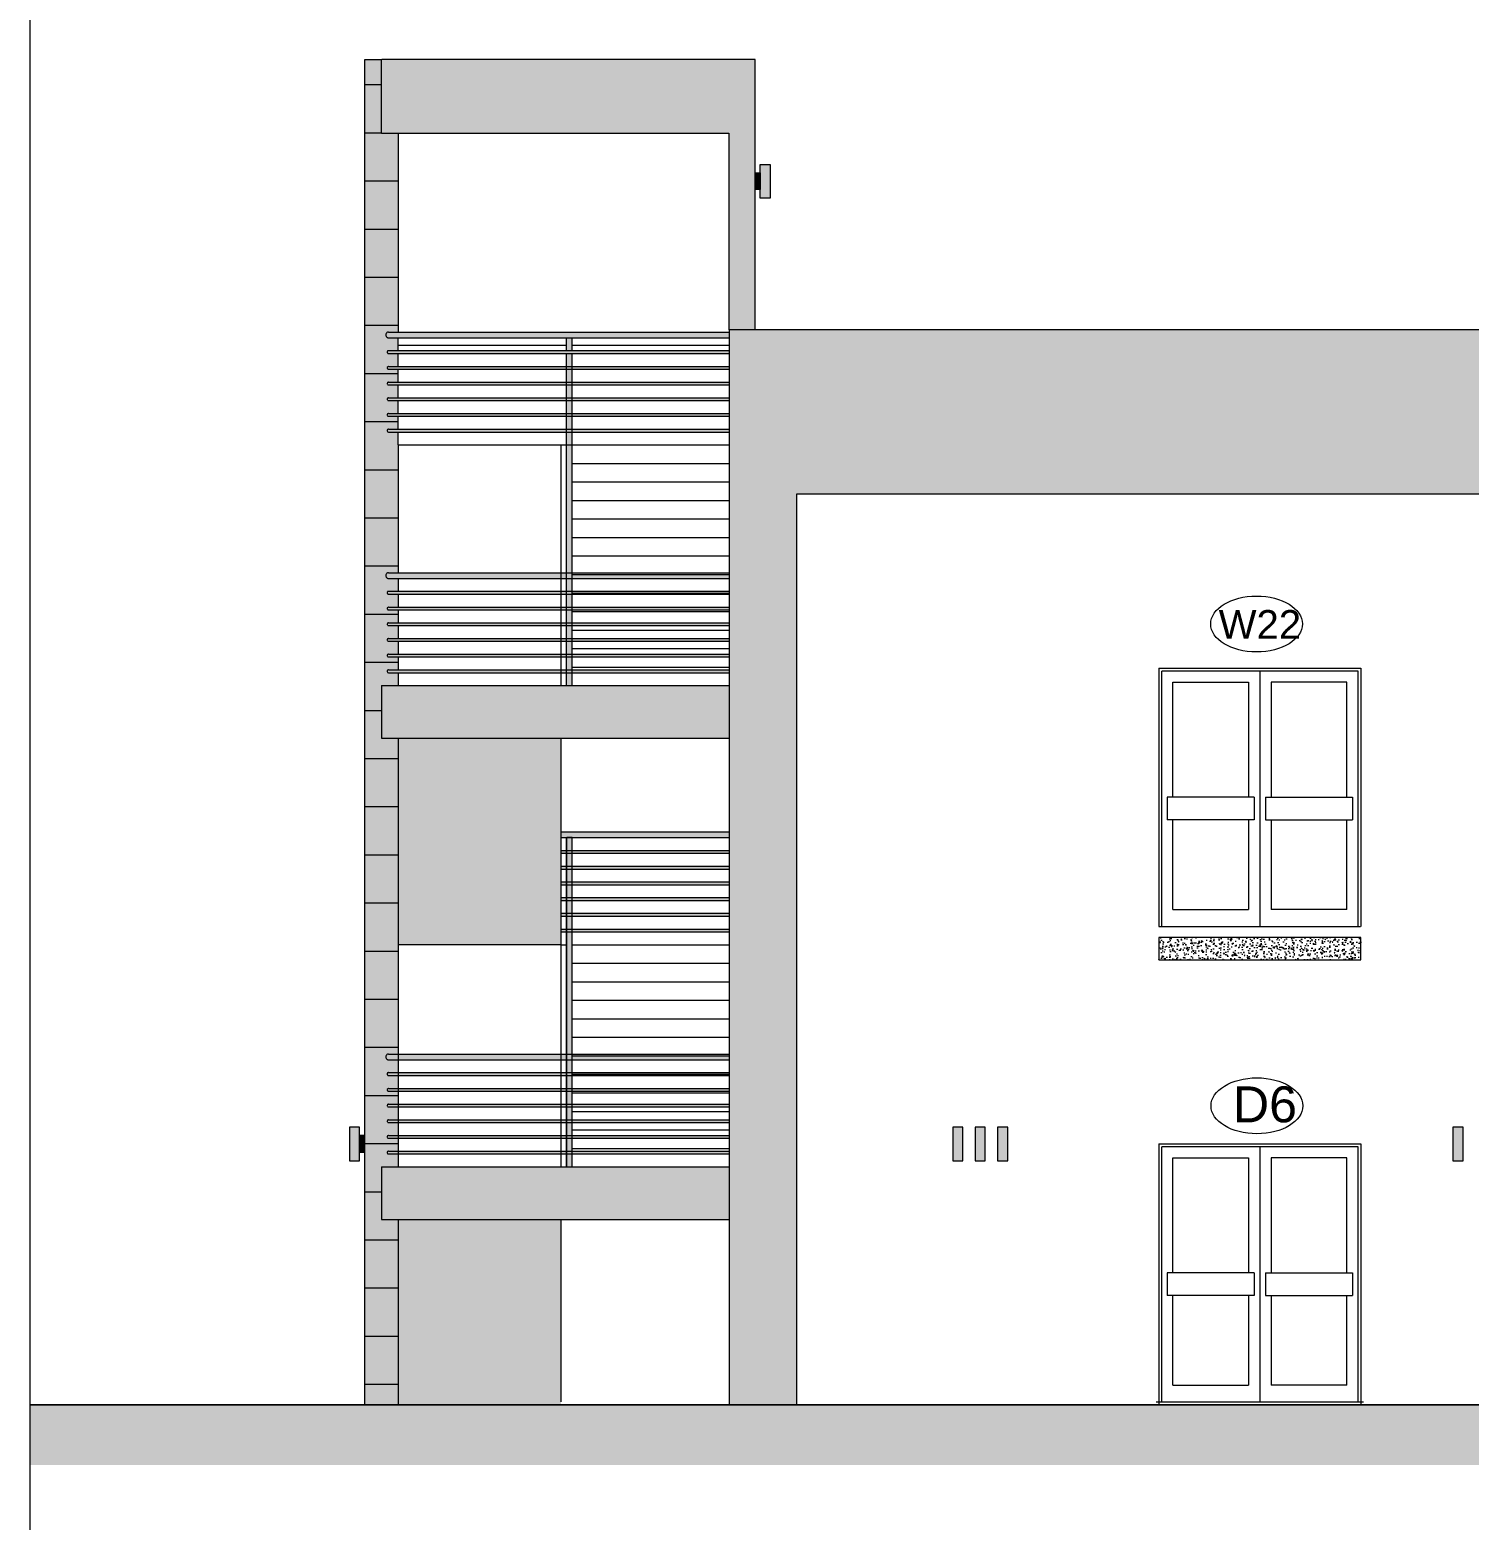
# Model space of a CAD drawing. Header units: millimetres. Extents: x -2143172 to 5255, y -610845 to 279739.
# Drawn here: x -1045006 to -1032174, y -588120 to -574837 of the extents above; entities that cross this region are included whole.
import ezdxf

# ---------------------------------------------------------------- set-up
doc = ezdxf.new("R2010")
doc.units = ezdxf.units.MM
doc.header["$LTSCALE"] = 30
doc.linetypes.add('HIDDEN2', pattern=[0.1875, 0.125, -0.0625])
for name, color, linetype, lineweight in [('Al door tag', 4, 'Continuous', 5), ('Al Window tag', 5, 'Continuous', 5), ('Aluminum', 7, 'Continuous', 5), ('Applique', 250, 'Continuous', 5), ('Elev 2', 251, 'Continuous', 5), ('Fill Aluminum Cladding', 254, 'Continuous', 5), ('Frame', 7, 'Continuous', 5), ('Glass Hatch', 165, 'Continuous', 5), ('Hatch', 252, 'Continuous', 5), ('Joints', 250, 'Continuous', 5), ('Proj', 7, 'HIDDEN2', 5)]:
    doc.layers.add(name, color=color, linetype=linetype, lineweight=lineweight)
doc.styles.add('TTLB-A0-JeddahDP$0$swis721', font='swiss.ttf')

# ---------------------------------------------------------------- blocks, each defined once
blk = doc.blocks.new('A$C2B407DD0')
at = {"layer": 'Fill Aluminum Cladding'}
h = blk.add_hatch(color=256, dxfattribs=at)
h.set_gradient(color1=(164, 161, 157), color2=(5, 5, 6), tint=1, name='INVCYLINDER')
h.paths.add_polyline_path([(90, 300), (0, 300), (0, 0), (90, 0)])
at = {"layer": 'Applique', "elevation": 0}
blk.add_lwpolyline([(90, 0), (0, 0), (0, 300), (90, 300)], close=True, dxfattribs=at)
blk = doc.blocks.new('A$C261E1C4D')
at = {"layer": 'Fill Aluminum Cladding'}
h = blk.add_hatch(color=256, dxfattribs=at)
h.set_gradient(color1=(164, 161, 157), color2=(5, 5, 6), tint=1, name='INVCYLINDER')
h.paths.add_polyline_path([(90, 300), (0, 300), (0, 0), (90, 0)])
h = blk.add_hatch(color=256, dxfattribs=at)
h.set_gradient(color1=(72, 69, 66), color2=(63, 63, 75), tint=1, name='CURVED')
h.paths.add_polyline_path([(135, 225), (90, 225), (90, 75), (135, 75)])
at = {"layer": 'Applique', "elevation": 0}
for points in [[(0, 0), (90, 0), (90, 300), (0, 300)], [(90, 75), (135, 75), (135, 225), (90, 225)]]:
    blk.add_lwpolyline(points, close=True, dxfattribs=at)
blk = doc.blocks.new('A$C38AB4B9F')
at = {"layer": 'Al Window tag'}
blk.add_ellipse((0, 0), major_axis=(409, 0), ratio=0.610025, dxfattribs=at)
at = {"layer": 'Al Window tag', "insert": (-338, 124, 0), "char_height": 256, "attachment_point": 1, "style": 'TTLB-A0-JeddahDP$0$swis721'}
blk.add_mtext_dynamic_manual_height_columns('W22', width=1569.46, gutter_width=9406, heights=[480], dxfattribs=at)
blk = doc.blocks.new('A$C2F7E7D94')
at = {"layer": 'Al Window tag'}
blk.add_ellipse((0, 0), major_axis=(409, 0), ratio=0.610025, dxfattribs=at)
at = {"layer": 'Al Window tag', "insert": (-214, 173), "char_height": 320, "attachment_point": 1, "style": 'TTLB-A0-JeddahDP$0$swis721'}
blk.add_mtext_dynamic_manual_height_columns('D6', width=1569.46, gutter_width=9406, heights=[480], dxfattribs=at)

msp = doc.modelspace()

# ---------------------------------------------------------------- hatches: boundary and pattern name
at = {"layer": 'Fill Aluminum Cladding'}
h = msp.add_hatch(color=256, dxfattribs=at)
h.dxf.hatch_style = 1
h.set_gradient(color1=(235, 117, 0), color2=(255, 168, 82), rotation=180, tint=1, name='CURVED')
h.paths.add_polyline_path([(-1041720.4, -587091.4), (-1042020.4, -587091.4), (-1042020.4, -575101.4), (-1041720.4, -575101.4)])
h = msp.add_hatch(color=256, dxfattribs=at)
h.dxf.hatch_style = 1
h.set_gradient(color1=(196, 195, 192), color2=(137, 139, 139), tint=1, name='CURVED')
h.paths.add_polyline_path([(-1041870.4, -575101.4), (-1038540.4, -575101.4), (-1038540.4, -577511.4), (-1038770.4, -577511.4), (-1038770.4, -575757.4), (-1041870.4, -575757.4)])
h = msp.add_hatch(color=256, dxfattribs=at)
h.dxf.hatch_style = 1
h.set_gradient(color1=(108, 106, 101), color2=(240, 240, 240), rotation=90, tint=1, name='CYLINDER')
h.paths.add_polyline_path([(-1041807.9, -577531.4), (-1038770.4, -577531.4), (-1038770.4, -577581.4), (-1041807.9, -577581.4, -1)])
h = msp.add_hatch(color=256, dxfattribs=at)
h.dxf.hatch_style = 1
h.set_gradient(color1=(105, 104, 99), color2=(38, 39, 39), tint=1, name='CURVED')
h.paths.add_polyline_path([(-1038770.4, -577511.4), (-986750.4, -577511.4), (-986750.4, -578976.4), (-1038170.4, -578976.4), (-1038170.4, -587091.4), (-1038770.4, -587091.4)])
h = msp.add_hatch(color=256, dxfattribs=at)
h.dxf.hatch_style = 1
h.set_gradient(color1=(108, 106, 101), color2=(240, 240, 240), rotation=90, tint=1, name='CYLINDER')
h.paths.add_polyline_path([(-1041807.9, -577696.4), (-1038770.4, -577696.4), (-1038770.4, -577721.4), (-1041807.9, -577721.4, -1)])
h = msp.add_hatch(color=256, dxfattribs=at)
h.dxf.hatch_style = 1
h.set_gradient(color1=(108, 106, 101), color2=(240, 240, 240), tint=1, name='CYLINDER')
h.paths.add_polyline_path([(-1040220.4, -577581.4), (-1040170.4, -577581.4), (-1040170.4, -577696.4), (-1040220.4, -577696.4)])
h.paths.add_polyline_path([(-1040220.4, -577721.4), (-1040170.4, -577721.4), (-1040170.4, -577836.4), (-1040220.4, -577836.4)])
h.paths.add_polyline_path([(-1040220.4, -577861.4), (-1040170.4, -577861.4), (-1040170.4, -577976.4), (-1040220.4, -577976.4)])
h.paths.add_polyline_path([(-1040220.4, -578001.4), (-1040170.4, -578001.4), (-1040170.4, -578116.4), (-1040220.4, -578116.4)])
h.paths.add_polyline_path([(-1040220.4, -578141.4), (-1040170.4, -578141.4), (-1040170.4, -578256.4), (-1040220.4, -578256.4)])
h.paths.add_polyline_path([(-1040220.4, -578281.4), (-1040170.4, -578281.4), (-1040170.4, -578396.4), (-1040220.4, -578396.4)])
h.paths.add_polyline_path([(-1040220.4, -578421.4), (-1040170.4, -578421.4), (-1040170.4, -578536.4), (-1040220.4, -578536.4)])
h = msp.add_hatch(color=256, dxfattribs=at)
h.dxf.hatch_style = 1
h.set_gradient(color1=(108, 106, 101), color2=(240, 240, 240), rotation=90, tint=1, name='CYLINDER')
h.paths.add_polyline_path([(-1041807.9, -577836.4), (-1038770.4, -577836.4), (-1038770.4, -577861.4), (-1041807.9, -577861.4, -1)])
h = msp.add_hatch(color=256, dxfattribs=at)
h.dxf.hatch_style = 1
h.set_gradient(color1=(108, 106, 101), color2=(240, 240, 240), tint=1, name='CYLINDER')
h.paths.add_polyline_path([(-1040220.4, -580681.4), (-1040170.4, -580681.4), (-1040170.4, -577746.4), (-1040220.4, -577746.4)])
h = msp.add_hatch(color=256, dxfattribs=at)
h.dxf.hatch_style = 1
h.set_gradient(color1=(108, 106, 101), color2=(240, 240, 240), rotation=90, tint=1, name='CYLINDER')
h.paths.add_polyline_path([(-1041807.9, -577976.4), (-1038770.4, -577976.4), (-1038770.4, -578001.4), (-1041807.9, -578001.4, -1)])
h = msp.add_hatch(color=256, dxfattribs=at)
h.dxf.hatch_style = 1
h.set_gradient(color1=(108, 106, 101), color2=(240, 240, 240), rotation=90, tint=1, name='CYLINDER')
h.paths.add_polyline_path([(-1041807.9, -578116.4), (-1038770.4, -578116.4), (-1038770.4, -578141.4), (-1041807.9, -578141.4, -1)])
h = msp.add_hatch(color=256, dxfattribs=at)
h.dxf.hatch_style = 1
h.set_gradient(color1=(108, 106, 101), color2=(240, 240, 240), rotation=90, tint=1, name='CYLINDER')
h.paths.add_polyline_path([(-1041807.9, -578256.4), (-1038770.4, -578256.4), (-1038770.4, -578281.4), (-1041807.9, -578281.4, -1)])
h = msp.add_hatch(color=256, dxfattribs=at)
h.dxf.hatch_style = 1
h.set_gradient(color1=(108, 106, 101), color2=(240, 240, 240), rotation=90, tint=1, name='CYLINDER')
h.paths.add_polyline_path([(-1041807.9, -578396.4), (-1038770.4, -578396.4), (-1038770.4, -578421.4), (-1041807.9, -578421.4, -1)])
h = msp.add_hatch(color=256, dxfattribs=at)
h.dxf.hatch_style = 1
h.set_gradient(color1=(108, 106, 101), color2=(240, 240, 240), rotation=90, tint=1, name='CYLINDER')
h.paths.add_polyline_path([(-1041807.9, -579675.2), (-1038770.4, -579675.2), (-1038770.4, -579725.2), (-1041807.9, -579725.2, -1)])
h = msp.add_hatch(color=256, dxfattribs=at)
h.dxf.hatch_style = 1
h.set_gradient(color1=(108, 106, 101), color2=(240, 240, 240), rotation=90, tint=1, name='CYLINDER')
h.paths.add_polyline_path([(-1041807.9, -579840.2), (-1038770.4, -579840.2), (-1038770.4, -579865.2), (-1041807.9, -579865.2, -1)])
h = msp.add_hatch(color=256, dxfattribs=at)
h.dxf.hatch_style = 1
h.set_gradient(color1=(108, 106, 101), color2=(240, 240, 240), rotation=90, tint=1, name='CYLINDER')
h.paths.add_polyline_path([(-1041807.9, -579980.2), (-1038770.4, -579980.2), (-1038770.4, -580005.2), (-1041807.9, -580005.2, -1)])
h = msp.add_hatch(color=256, dxfattribs=at)
h.dxf.hatch_style = 1
h.set_gradient(color1=(108, 106, 101), color2=(240, 240, 240), rotation=90, tint=1, name='CYLINDER')
h.paths.add_polyline_path([(-1041807.9, -580120.2), (-1038770.4, -580120.2), (-1038770.4, -580145.2), (-1041807.9, -580145.2, -1)])
h = msp.add_hatch(color=256, dxfattribs=at)
h.dxf.hatch_style = 1
h.set_gradient(color1=(108, 106, 101), color2=(240, 240, 240), rotation=90, tint=1, name='CYLINDER')
h.paths.add_polyline_path([(-1041807.9, -580260.2), (-1038770.4, -580260.2), (-1038770.4, -580285.2), (-1041807.9, -580285.2, -1)])
h = msp.add_hatch(color=256, dxfattribs=at)
h.dxf.hatch_style = 1
h.set_gradient(color1=(108, 106, 101), color2=(240, 240, 240), rotation=90, tint=1, name='CYLINDER')
h.paths.add_polyline_path([(-1041807.9, -580400.2), (-1038770.4, -580400.2), (-1038770.4, -580425.2), (-1041807.9, -580425.2, -1)])
h = msp.add_hatch(color=256, dxfattribs=at)
h.dxf.hatch_style = 1
h.set_gradient(color1=(108, 106, 101), color2=(240, 240, 240), rotation=90, tint=1, name='CYLINDER')
h.paths.add_polyline_path([(-1041807.9, -580540.2), (-1038770.4, -580540.2), (-1038770.4, -580565.2), (-1041807.9, -580565.2, -1)])
h = msp.add_hatch(color=256, dxfattribs=at)
h.dxf.hatch_style = 1
h.set_gradient(color1=(196, 195, 192), color2=(137, 139, 139), tint=1, name='CURVED')
h.paths.add_polyline_path([(-1041870.4, -580681.4), (-1038770.4, -580681.4), (-1038770.4, -581151.4), (-1041870.4, -581151.4)])
h.paths.add_polyline_path([(-1041870.4, -584971.4), (-1038770.4, -584971.4), (-1038770.4, -585441.4), (-1041870.4, -585441.4)])
h = msp.add_hatch(color=256, dxfattribs=at)
h.dxf.hatch_style = 1
h.set_gradient(color1=(196, 195, 192), color2=(43, 44, 44), rotation=270, tint=1)
h.paths.add_polyline_path([(-1040270.4, -581151.4), (-1041720.4, -581151.4), (-1041720.4, -582991.4), (-1040270.4, -582991.4)])
h = msp.add_hatch(color=256, dxfattribs=at)
h.dxf.hatch_style = 1
h.set_gradient(color1=(108, 106, 101), color2=(240, 240, 240), rotation=90, tint=1, name='CYLINDER')
h.paths.add_polyline_path([(-1038770.4, -582035.2), (-1038770.4, -581985.2), (-1040270.4, -581985.2), (-1040270.4, -582035.2)])
h = msp.add_hatch(color=256, dxfattribs=at)
h.dxf.hatch_style = 1
h.set_gradient(color1=(108, 106, 101), color2=(240, 240, 240), tint=1, name='CYLINDER')
h.paths.add_polyline_path([(-1040220.4, -584971.4), (-1040170.4, -584971.4), (-1040170.4, -582036.4), (-1040220.4, -582036.4)])
h = msp.add_hatch(color=256, dxfattribs=at)
h.dxf.hatch_style = 1
h.set_gradient(color1=(108, 106, 101), color2=(240, 240, 240), tint=1, name='CYLINDER')
h.paths.add_polyline_path([(-1038770.4, -582175.2), (-1038770.4, -582150.2), (-1040270.4, -582150.2), (-1040270.4, -582175.2)])
h = msp.add_hatch(color=256, dxfattribs=at)
h.dxf.hatch_style = 1
h.set_gradient(color1=(108, 106, 101), color2=(240, 240, 240), rotation=90, tint=1, name='CYLINDER')
h.paths.add_polyline_path([(-1038770.4, -582315.2), (-1038770.4, -582290.2), (-1040270.4, -582290.2), (-1040270.4, -582315.2)])
h = msp.add_hatch(color=256, dxfattribs=at)
h.dxf.hatch_style = 1
h.set_gradient(color1=(108, 106, 101), color2=(240, 240, 240), rotation=90, tint=1, name='CYLINDER')
h.paths.add_polyline_path([(-1038770.4, -582455.2), (-1038770.4, -582430.2), (-1040270.4, -582430.2), (-1040270.4, -582455.2)])
h = msp.add_hatch(color=256, dxfattribs=at)
h.dxf.hatch_style = 1
h.set_gradient(color1=(108, 106, 101), color2=(240, 240, 240), rotation=90, tint=1, name='CYLINDER')
h.paths.add_polyline_path([(-1038770.4, -582595.2), (-1038770.4, -582570.2), (-1040270.4, -582570.2), (-1040270.4, -582595.2)])
h = msp.add_hatch(color=256, dxfattribs=at)
h.dxf.hatch_style = 1
h.set_gradient(color1=(108, 106, 101), color2=(240, 240, 240), rotation=90, tint=1, name='CYLINDER')
h.paths.add_polyline_path([(-1038770.4, -582735.2), (-1038770.4, -582710.2), (-1040270.4, -582710.2), (-1040270.4, -582735.2)])
h = msp.add_hatch(color=256, dxfattribs=at)
h.dxf.hatch_style = 1
h.set_gradient(color1=(108, 106, 101), color2=(240, 240, 240), rotation=90, tint=1, name='CYLINDER')
h.paths.add_polyline_path([(-1038770.4, -582875.2), (-1038770.4, -582850.2), (-1040270.4, -582850.2), (-1040270.4, -582875.2)])
h = msp.add_hatch(color=256, dxfattribs=at)
h.dxf.hatch_style = 1
h.set_gradient(color1=(108, 106, 101), color2=(240, 240, 240), rotation=90, tint=1, name='CYLINDER')
h.paths.add_polyline_path([(-1041807.9, -583965.8), (-1038770.4, -583965.8), (-1038770.4, -584015.8), (-1041807.9, -584015.8, -1)])
h = msp.add_hatch(color=256, dxfattribs=at)
h.dxf.hatch_style = 1
h.set_gradient(color1=(108, 106, 101), color2=(240, 240, 240), rotation=90, tint=1, name='CYLINDER')
h.paths.add_polyline_path([(-1041807.9, -584130.8), (-1038770.4, -584130.8), (-1038770.4, -584155.8), (-1041807.9, -584155.8, -1)])
h = msp.add_hatch(color=256, dxfattribs=at)
h.dxf.hatch_style = 1
h.set_gradient(color1=(108, 106, 101), color2=(240, 240, 240), rotation=90, tint=1, name='CYLINDER')
h.paths.add_polyline_path([(-1041807.9, -584270.8), (-1038770.4, -584270.8), (-1038770.4, -584295.8), (-1041807.9, -584295.8, -1)])
h = msp.add_hatch(color=256, dxfattribs=at)
h.dxf.hatch_style = 1
h.set_gradient(color1=(108, 106, 101), color2=(240, 240, 240), rotation=90, tint=1, name='CYLINDER')
h.paths.add_polyline_path([(-1041807.9, -584410.8), (-1038770.4, -584410.8), (-1038770.4, -584435.8), (-1041807.9, -584435.8, -1)])
h = msp.add_hatch(color=256, dxfattribs=at)
h.dxf.hatch_style = 1
h.set_gradient(color1=(108, 106, 101), color2=(240, 240, 240), rotation=90, tint=1, name='CYLINDER')
h.paths.add_polyline_path([(-1041807.9, -584550.8), (-1038770.4, -584550.8), (-1038770.4, -584575.8), (-1041807.9, -584575.8, -1)])
h = msp.add_hatch(color=256, dxfattribs=at)
h.dxf.hatch_style = 1
h.set_gradient(color1=(108, 106, 101), color2=(240, 240, 240), rotation=90, tint=1, name='CYLINDER')
h.paths.add_polyline_path([(-1041807.9, -584690.8), (-1038770.4, -584690.8), (-1038770.4, -584715.8), (-1041807.9, -584715.8, -1)])
h = msp.add_hatch(color=256, dxfattribs=at)
h.dxf.hatch_style = 1
h.set_gradient(color1=(108, 106, 101), color2=(240, 240, 240), rotation=90, tint=1, name='CYLINDER')
h.paths.add_polyline_path([(-1041807.9, -584830.8), (-1038770.4, -584830.8), (-1038770.4, -584855.8), (-1041807.9, -584855.8, -1)])
h = msp.add_hatch(color=256, dxfattribs=at)
h.dxf.hatch_style = 1
h.set_gradient(color1=(196, 195, 192), color2=(43, 44, 44), rotation=270, tint=1)
h.paths.add_polyline_path([(-1040270.4, -585441.4), (-1041720.4, -585441.4), (-1041720.4, -587091.4), (-1040270.4, -587091.4)])
at = {"layer": 'Glass Hatch', "transparency": 33554597}
h = msp.add_hatch(dxfattribs=at)
h.set_pattern_fill('AR-CONC', color=256, scale=0.5)
h.set_pattern_definition([(50, (-937449.335, -486567.95), (91.092334, -7.969543), [9.525, -104.775]), (355, (-937449.33, -486567.95), (-17.62171, 95.52842), [7.62, -83.82029]), (100.451445, (-937441.74, -486568.61), (73.470624, 87.558876), [8.095004, -89.04512]), (46.1842, (-937449.33, -486542.55), (135.53952, -21.02116), [14.2875, -157.1625]), (96.63556, (-937438.04, -486544.3), (118.70207, 123.71306), [12.14251, -133.5678]), (351.18415, (-937449.33, -486542.55), (118.70207, 123.71306), [11.42998, -125.72987]), (21, (-937436.635, -486548.9), (75.807196, -51.1326), [9.525, -104.775]), (326, (-937436.63, -486548.9), (30.901014, 92.09398), [7.62, -83.82]), (71.451445, (-937430.32, -486553.16), (106.70821, 40.961384), [8.095004, -89.04497]), (37.5, (-937449.335, -486567.95), (1.544302, 42.2775194), [0, -82.804, 0, -85.09, 0, -84.1375]), (7.5, (-937449.335, -486567.95), (33.409831, 50.090287), [0, -48.514, 0, -80.899, 0, -32.0675]), (327.5, (-937477.656, -486567.95), (67.795298, -2.864372), [0, -31.75, 0, -99.06, 0, -131.445]), (317.5, (-937490.356, -486567.95), (74.06459, 12.713246), [0, -41.275, 0, -65.786, 0, -93.345])])
h.paths.add_polyline_path([(-1033140.4, -582926.4), (-1034940.4, -582926.4), (-1034940.4, -583126.4), (-1033140.4, -583126.4)])
at = {"layer": 'Hatch', "transparency": 33554636}
h = msp.add_hatch(color=256, dxfattribs=at)
h.dxf.hatch_style = 1
h.paths.add_polyline_path([(-1045005.6, -587091.4), (-1045005.6, -587628.3), (-975418.5, -587628.3), (-975418.5, -587091.4)])

# ---------------------------------------------------------------- linework, layer by layer
at = {"layer": 'Aluminum'}
for p, q in [((-1034940.4, -580527.5, 1.6), (-1033140.4, -580527.5, 1.6)), ((-1034940.4, -580527.5, 1.6), (-1034940.4, -582827.5, 1.6)), ((-1033165.4, -580552.5, 1.6), (-1034915.4, -580552.5, 1.6)), ((-1034915.4, -582827.5, 1.6), (-1034915.4, -580552.5, 1.6)), ((-1034040.4, -580552.5, 1.6), (-1034040.4, -582827.5, 1.6)), ((-1033165.4, -582827.5, 1.6), (-1033165.4, -580552.5, 1.6)), ((-1033140.4, -580527.5, 1.6), (-1033140.4, -582827.5, 1.6)), ((-1034815.4, -581677.5, 1.6), (-1034815.4, -580652.5, 1.6)), ((-1034815.4, -580652.5, 1.6), (-1034140.4, -580652.5, 1.6)), ((-1034140.4, -580652.5, 1.6), (-1034140.4, -581677.5, 1.6)), ((-1033265.4, -580652.5, 1.6), (-1033940.4, -580652.5, 1.6)), ((-1033940.4, -580652.5, 1.6), (-1033940.4, -581677.5, 1.6)), ((-1033265.4, -581677.5, 1.6), (-1033265.4, -580652.5, 1.6)), ((-1034865.4, -581677.5, 1.6), (-1034865.4, -581877.5, 1.6)), ((-1034090.4, -581677.5, 1.6), (-1034865.4, -581677.5, 1.6)), ((-1034090.4, -581677.5, 1.6), (-1034090.4, -581877.5, 1.6)), ((-1033990.4, -581677.5, 1.6), (-1033215.4, -581677.5, 1.6)), ((-1033990.4, -581677.5, 1.6), (-1033990.4, -581877.5, 1.6)), ((-1033215.4, -581677.5, 1.6), (-1033215.4, -581877.5, 1.6)), ((-1034090.4, -581877.5, 1.6), (-1034865.4, -581877.5, 1.6)), ((-1034815.4, -582677.5, 1.6), (-1034815.4, -581877.5, 1.6)), ((-1034140.4, -581877.5, 1.6), (-1034140.4, -582677.5, 1.6)), ((-1033990.4, -581877.5, 1.6), (-1033215.4, -581877.5, 1.6)), ((-1033940.4, -581877.5, 1.6), (-1033940.4, -582677.5, 1.6)), ((-1033265.4, -582677.5, 1.6), (-1033265.4, -581877.5, 1.6)), ((-1034815.4, -582677.5, 1.6), (-1034140.4, -582677.5, 1.6)), ((-1033265.4, -582677.5, 1.6), (-1033940.4, -582677.5, 1.6)), ((-1034940.4, -584766.4, 0.2), (-1034940.4, -587091.4, 0.2)), ((-1034940.4, -584766.4, 0.2), (-1033140.4, -584766.4, 0.2)), ((-1034940.4, -584766.4, 0.2), (-1034940.4, -587066.4, 0.2)), ((-1033165.4, -584791.4, 0.2), (-1034915.4, -584791.4, 0.2)), ((-1034915.4, -587066.4, 0.2), (-1034915.4, -584791.4, 0.2)), ((-1034040.4, -584791.4, 0.2), (-1034040.4, -587066.4, 0.2)), ((-1033165.4, -587066.4, 0.2), (-1033165.4, -584791.4, 0.2)), ((-1033140.4, -584766.4, 0.2), (-1033140.4, -587091.4, 0.2)), ((-1033140.4, -584766.4, 0.2), (-1033140.4, -587066.4, 0.2)), ((-1034815.4, -585916.4, 0.2), (-1034815.4, -584891.4, 0.2)), ((-1034815.4, -584891.4, 0.2), (-1034140.4, -584891.4, 0.2)), ((-1034140.4, -584891.4, 0.2), (-1034140.4, -585916.4, 0.2)), ((-1033265.4, -584891.4, 0.2), (-1033940.4, -584891.4, 0.2)), ((-1033940.4, -584891.4, 0.2), (-1033940.4, -585916.4, 0.2)), ((-1033265.4, -585916.4, 0.2), (-1033265.4, -584891.4, 0.2)), ((-1034865.4, -585916.4, 0.2), (-1034865.4, -586116.4, 0.2)), ((-1034090.4, -585916.4, 0.2), (-1034865.4, -585916.4, 0.2)), ((-1034090.4, -585916.4, 0.2), (-1034090.4, -586116.4, 0.2)), ((-1033990.4, -585916.4, 0.2), (-1033215.4, -585916.4, 0.2)), ((-1033990.4, -585916.4, 0.2), (-1033990.4, -586116.4, 0.2)), ((-1033215.4, -585916.4, 0.2), (-1033215.4, -586116.4, 0.2)), ((-1034090.4, -586116.4, 0.2), (-1034865.4, -586116.4, 0.2)), ((-1034815.4, -586916.4, 0.2), (-1034815.4, -586116.4, 0.2)), ((-1034140.4, -586116.4, 0.2), (-1034140.4, -586916.4, 0.2)), ((-1033990.4, -586116.4, 0.2), (-1033215.4, -586116.4, 0.2)), ((-1033940.4, -586116.4, 0.2), (-1033940.4, -586916.4, 0.2)), ((-1033265.4, -586916.4, 0.2), (-1033265.4, -586116.4, 0.2)), ((-1034815.4, -586916.4, 0.2), (-1034140.4, -586916.4, 0.2)), ((-1033265.4, -586916.4, 0.2), (-1033940.4, -586916.4, 0.2))]:
    msp.add_line(p, q, dxfattribs=at)
at = {"layer": 'Aluminum', "elevation": 0.2}
msp.add_lwpolyline([(-1038770.4, -582012.1), (-1038770.8, -582011.4)], dxfattribs=at)
msp.add_lwpolyline([(-1033140.4, -582926.4), (-1034940.4, -582926.4), (-1034940.4, -583126.4), (-1033140.4, -583126.4)], close=True, dxfattribs=at)
at = {"layer": 'Elev 2'}
for p, q in [((-1041720.4, -577646.4, 0.2), (-1040220.4, -577646.4, 0.2)), ((-1040170.4, -577646.4, 0.2), (-1038770.4, -577646.4, 0.2)), ((-1041807.9, -579676.4, 0.2), (-1038770.4, -579676.4, 0.2)), ((-1041807.9, -579726.4, 0.2), (-1038770.4, -579726.4, 0.2)), ((-1041807.9, -579841.4, 0.2), (-1038770.4, -579841.4, 0.2)), ((-1041807.9, -579866.4, 0.2), (-1038770.4, -579866.4, 0.2)), ((-1041807.9, -579981.4, 0.2), (-1038770.4, -579981.4, 0.2)), ((-1041807.9, -580006.4, 0.2), (-1038770.4, -580006.4, 0.2)), ((-1041807.9, -580121.4, 0.2), (-1038770.4, -580121.4, 0.2)), ((-1041807.9, -580146.4, 0.2), (-1038770.4, -580146.4, 0.2)), ((-1041807.9, -580261.4, 0.2), (-1038770.4, -580261.4, 0.2)), ((-1041807.9, -580286.4, 0.2), (-1038770.4, -580286.4, 0.2)), ((-1041807.9, -580401.4, 0.2), (-1038770.4, -580401.4, 0.2)), ((-1041807.9, -580426.4, 0.2), (-1038770.4, -580426.4, 0.2)), ((-1041807.9, -580541.4, 0.2), (-1038770.4, -580541.4, 0.2)), ((-1041807.9, -580566.4, 0.2), (-1038770.4, -580566.4, 0.2)), ((-1041720.4, -580681.4, 0.2), (-1038770.4, -580681.4, 0.2)), ((-1040270.4, -581986.4, 0.2), (-1038770.4, -581986.4, 0.2)), ((-1040270.4, -582036.4, 0.2), (-1038770.4, -582036.4, 0.2)), ((-1040270.4, -582151.4, 0.2), (-1038770.4, -582151.4, 0.2)), ((-1040270.4, -582176.4, 0.2), (-1038770.4, -582176.4, 0.2)), ((-1040270.4, -582291.4, 0.2), (-1038770.4, -582291.4, 0.2)), ((-1040270.4, -582316.4, 0.2), (-1038770.4, -582316.4, 0.2)), ((-1040270.4, -582431.4, 0.2), (-1038770.4, -582431.4, 0.2)), ((-1040270.4, -582456.4, 0.2), (-1038770.4, -582456.4, 0.2)), ((-1040270.4, -582571.4, 0.2), (-1038770.4, -582571.4, 0.2)), ((-1040270.4, -582596.4, 0.2), (-1038770.4, -582596.4, 0.2)), ((-1040270.4, -582711.4, 0.2), (-1038770.4, -582711.4, 0.2)), ((-1040270.4, -582736.4, 0.2), (-1038770.4, -582736.4, 0.2)), ((-1040270.4, -582851.4, 0.2), (-1038770.4, -582851.4, 0.2)), ((-1040270.4, -582876.4, 0.2), (-1038770.4, -582876.4, 0.2)), ((-1041807.9, -583966.4, 0.2), (-1038770.4, -583966.4, 0.2)), ((-1041807.9, -584016.4, 0.2), (-1038770.4, -584016.4, 0.2)), ((-1041807.9, -584131.4, 0.2), (-1038770.4, -584131.4, 0.2)), ((-1041807.9, -584156.4, 0.2), (-1038770.4, -584156.4, 0.2)), ((-1041807.9, -584271.4, 0.2), (-1038770.4, -584271.4, 0.2)), ((-1041807.9, -584296.4, 0.2), (-1038770.4, -584296.4, 0.2)), ((-1041807.9, -584411.4, 0.2), (-1038770.4, -584411.4, 0.2)), ((-1041807.9, -584436.4, 0.2), (-1038770.4, -584436.4, 0.2)), ((-1041807.9, -584551.4, 0.2), (-1038770.4, -584551.4, 0.2)), ((-1041807.9, -584576.4, 0.2), (-1038770.4, -584576.4, 0.2)), ((-1041807.9, -584691.4, 0.2), (-1038770.4, -584691.4, 0.2)), ((-1041807.9, -584716.4, 0.2), (-1038770.4, -584716.4, 0.2)), ((-1041807.9, -584831.4, 0.2), (-1038770.4, -584831.4, 0.2)), ((-1041807.9, -584856.4, 0.2), (-1038770.4, -584856.4, 0.2)), ((-1041720.4, -584971.4, 0.2), (-1038770.4, -584971.4, 0.2))]:
    msp.add_line(p, q, dxfattribs=at)
at = {"layer": 'Frame'}
msp.add_line((-1045005.6, -561642.4, 0.1), (-1045005.6, -610845.4, 0.1), dxfattribs=at)
at = {"layer": 'Joints'}
for p, q in [((-1041870.4, -575328.4, 0.2), (-1042020.4, -575328.4, 0.2)), ((-1041870.4, -575757.4, 0.2), (-1042020.4, -575757.4, 0.2)), ((-1041720.4, -576186.4, 0.2), (-1042020.4, -576186.4, 0.2)), ((-1041720.4, -576615.4, 0.2), (-1042020.4, -576615.4, 0.2)), ((-1041720.4, -577044.4, 0.2), (-1042020.4, -577044.4, 0.2)), ((-1041720.4, -577473.4, 0.2), (-1042020.4, -577473.4, 0.2)), ((-1041720.4, -577902.4, 0.2), (-1042020.4, -577902.4, 0.2)), ((-1041720.4, -578331.4, 0.2), (-1042020.4, -578331.4, 0.2)), ((-1041720.4, -578760.4, 0.2), (-1042020.4, -578760.4, 0.2)), ((-1041720.4, -579189.4, 0.2), (-1042020.4, -579189.4, 0.2)), ((-1041720.4, -579618.4, 0.2), (-1042020.4, -579618.4, 0.2)), ((-1041720.4, -580047.4, 0.2), (-1042020.4, -580047.4, 0.2)), ((-1041720.4, -580476.4, 0.2), (-1042020.4, -580476.4, 0.2)), ((-1041870.4, -580905.4, 0.2), (-1042020.4, -580905.4, 0.2)), ((-1041720.4, -581334.4, 0.2), (-1042020.4, -581334.4, 0.2)), ((-1041720.4, -581763.4, 0.2), (-1042020.4, -581763.4, 0.2)), ((-1041720.4, -582192.4, 0.2), (-1042020.4, -582192.4, 0.2)), ((-1041720.4, -582621.4, 0.2), (-1042020.4, -582621.4, 0.2)), ((-1041720.4, -583050.4, 0.2), (-1042020.4, -583050.4, 0.2)), ((-1041720.4, -583479.4, 0.2), (-1042020.4, -583479.4, 0.2)), ((-1041720.4, -583908.4, 0.2), (-1042020.4, -583908.4, 0.2)), ((-1041720.4, -584337.4, 0.2), (-1042020.4, -584337.4, 0.2)), ((-1041720.4, -584766.4, 0.2), (-1042020.4, -584766.4, 0.2)), ((-1041870.4, -585195.4, 0.2), (-1042020.4, -585195.4, 0.2)), ((-1041720.4, -585624.4, 0.2), (-1042020.4, -585624.4, 0.2)), ((-1041720.4, -586053.4, 0.2), (-1042020.4, -586053.4, 0.2)), ((-1041720.4, -586482.4, 0.2), (-1042020.4, -586482.4, 0.2)), ((-1041720.4, -586911.4, 0.2), (-1042020.4, -586911.4, 0.2))]:
    msp.add_line(p, q, dxfattribs=at)
at = {"layer": 'Proj'}
for p, q in [((-1038540.4, -575101.4, 0.2), (-1041870.4, -575101.4, 0.2)), ((-1041870.4, -575757.4, 0.2), (-1041870.4, -575101.4, 0.2)), ((-1038540.4, -577511.4, 0.2), (-1038540.4, -575101.4, 0.2)), ((-1041870.4, -575757.4, 0.2), (-1038770.4, -575757.4, 0.2)), ((-1038770.4, -577511.4, 0.2), (-1038770.4, -575757.4, 0.2)), ((-1041807.9, -577531.4, 0.2), (-1038770.4, -577531.4, 0.2)), ((-1038770.4, -577511.4, 0.2), (-1038770.4, -587091.4, 0.2)), ((-986750.4, -577511.4, 0.2), (-1038770.4, -577511.4, 0.2)), ((-1041807.9, -577581.4, 0.2), (-1038770.4, -577581.4, 0.2)), ((-1041807.9, -577696.4, 0.2), (-1038770.4, -577696.4, 0.2)), ((-1041720.4, -577696.4, 0.2), (-1041720.4, -577581.4, 0.2)), ((-1040220.4, -577696.4, 0.2), (-1040220.4, -577581.4, 0.2)), ((-1040170.4, -577696.4, 0.2), (-1040170.4, -577581.4, 0.2)), ((-1041807.9, -577721.4, 0.2), (-1038770.4, -577721.4, 0.2)), ((-1041807.9, -577836.4, 0.2), (-1038770.4, -577836.4, 0.2)), ((-1041720.4, -577836.4, 0.2), (-1041720.4, -577721.4, 0.2)), ((-1040220.4, -577836.4, 0.2), (-1040220.4, -577721.4, 0.2)), ((-1040220.4, -580681.4, 0.2), (-1040220.4, -577746.4, 0.2)), ((-1040170.4, -577836.4, 0.2), (-1040170.4, -577721.4, 0.2)), ((-1040170.4, -580681.4, 0.2), (-1040170.4, -577746.4, 0.2)), ((-1041807.9, -577861.4, 0.2), (-1038770.4, -577861.4, 0.2)), ((-1041807.9, -577976.4, 0.2), (-1038770.4, -577976.4, 0.2)), ((-1041720.4, -577976.4, 0.2), (-1041720.4, -577861.4, 0.2)), ((-1040220.4, -577976.4, 0.2), (-1040220.4, -577861.4, 0.2)), ((-1040170.4, -577976.4, 0.2), (-1040170.4, -577861.4, 0.2)), ((-1041807.9, -578001.4, 0.2), (-1038770.4, -578001.4, 0.2)), ((-1041720.4, -578116.4, 0.2), (-1041720.4, -578001.4, 0.2)), ((-1040220.4, -578116.4, 0.2), (-1040220.4, -578001.4, 0.2)), ((-1040170.4, -578116.4, 0.2), (-1040170.4, -578001.4, 0.2)), ((-1041807.9, -578116.4, 0.2), (-1038770.4, -578116.4, 0.2)), ((-1041807.9, -578141.4, 0.2), (-1038770.4, -578141.4, 0.2)), ((-1041720.4, -578256.4, 0.2), (-1041720.4, -578141.4, 0.2)), ((-1040220.4, -578256.4, 0.2), (-1040220.4, -578141.4, 0.2)), ((-1040170.4, -578256.4, 0.2), (-1040170.4, -578141.4, 0.2)), ((-1041807.9, -578256.4, 0.2), (-1038770.4, -578256.4, 0.2)), ((-1041807.9, -578281.4, 0.2), (-1038770.4, -578281.4, 0.2)), ((-1041720.4, -578396.4, 0.2), (-1041720.4, -578281.4, 0.2)), ((-1040220.4, -578396.4, 0.2), (-1040220.4, -578281.4, 0.2)), ((-1040170.4, -578396.4, 0.2), (-1040170.4, -578281.4, 0.2)), ((-1041807.9, -578396.4, 0.2), (-1038770.4, -578396.4, 0.2)), ((-1041807.9, -578421.4, 0.2), (-1038770.4, -578421.4, 0.2)), ((-1041720.4, -578536.4, 0.2), (-1041720.4, -578421.4, 0.2)), ((-1040220.4, -578536.4, 0.2), (-1040220.4, -578421.4, 0.2)), ((-1040170.4, -578536.4, 0.2), (-1040170.4, -578421.4, 0.2)), ((-1041720.4, -578536.4, 0.2), (-1038770.4, -578536.4, 0.2)), ((-1040270.4, -578536.4, 0.2), (-1040270.4, -580681.4, 0.2)), ((-1040170.4, -578701.4, 0.2), (-1038770.4, -578701.4, 0.2)), ((-1040170.4, -578866.4, 0.2), (-1038770.4, -578866.4, 0.2)), ((-1040170.4, -579031.4, 0.2), (-1038770.4, -579031.4, 0.2)), ((-1038170.4, -578976.4, 0.2), (-1038170.4, -587091.4, 0.2)), ((-986750.4, -578976.4, 0.2), (-1038170.4, -578976.4, 0.2)), ((-1040170.4, -579196.4, 0.2), (-1038770.4, -579196.4, 0.2)), ((-1040170.4, -579361.4, 0.2), (-1038770.4, -579361.4, 0.2)), ((-1040170.4, -579526.4, 0.2), (-1038770.4, -579526.4, 0.2)), ((-1040170.4, -579691.4, 0.2), (-1038770.4, -579691.4, 0.2)), ((-1040170.4, -579856.4, 0.2), (-1038770.4, -579856.4, 0.2)), ((-1040170.4, -580021.4, 0.2), (-1038770.4, -580021.4, 0.2)), ((-1040170.4, -580186.4, 0.2), (-1038770.4, -580186.4, 0.2)), ((-1040170.4, -580351.4, 0.2), (-1038770.4, -580351.4, 0.2)), ((-1038170.4, -580476.4, 0.2), (-1038170.4, -587091.4, 0.2)), ((-1040170.4, -580516.4, 0.2), (-1038770.4, -580516.4, 0.2)), ((-1041870.4, -580681.4, 0.2), (-1041870.4, -581151.4, 0.2)), ((-1041870.4, -580681.4, 0.2), (-1038770.4, -580681.4, 0.2)), ((-1041870.4, -581151.4, 0.2), (-1038770.4, -581151.4, 0.2)), ((-1040270.4, -581151.4, 0.2), (-1040270.4, -584971.4, 0.2)), ((-1040220.4, -584971.4, 0.2), (-1040220.4, -582036.4, 0.2)), ((-1040170.4, -584971.4, 0.2), (-1040170.4, -582036.4, 0.2)), ((-1038773.3, -582151.4, 0.2), (-1038770.4, -582156.1, 0.2)), ((-1038170.4, -582666.4, 0.2), (-1038170.4, -587091.4, 0.2)), ((-1034940.4, -582827.5, 1.6), (-1033140.4, -582827.5, 1.6)), ((-1034940.4, -582827.5, 1.6), (-1033140.4, -582827.5, 1.6)), ((-1040270.4, -582991.4, 0.2), (-1041720.4, -582991.4, 0.2)), ((-1040270.4, -582991.4, 0.2), (-1040220.4, -582991.4, 0.2)), ((-1040170.4, -582991.4, 0.2), (-1038770.4, -582991.4, 0.2)), ((-1040170.4, -583156.4, 0.2), (-1038770.4, -583156.4, 0.2)), ((-1040170.4, -583321.4, 0.2), (-1038770.4, -583321.4, 0.2)), ((-1040170.4, -583486.4, 0.2), (-1038770.4, -583486.4, 0.2)), ((-1040170.4, -583651.4, 0.2), (-1038770.4, -583651.4, 0.2)), ((-1040170.4, -583816.4, 0.2), (-1038770.4, -583816.4, 0.2)), ((-1040170.4, -583981.4, 0.2), (-1038770.4, -583981.4, 0.2)), ((-1040170.4, -584146.4, 0.2), (-1038770.4, -584146.4, 0.2)), ((-1040170.4, -584311.4, 0.2), (-1038770.4, -584311.4, 0.2)), ((-1040170.4, -584476.4, 0.2), (-1038770.4, -584476.4, 0.2)), ((-1040170.4, -584641.4, 0.2), (-1038770.4, -584641.4, 0.2)), ((-1040170.4, -584806.4, 0.2), (-1038770.4, -584806.4, 0.2)), ((-1041870.4, -584971.4, 0.2), (-1041870.4, -585441.4, 0.2)), ((-1041870.4, -584971.4, 0.2), (-1038770.4, -584971.4, 0.2)), ((-1041870.4, -585441.4, 0.2), (-1038770.4, -585441.4, 0.2)), ((-1040270.4, -585441.4, 0.2), (-1040270.4, -587066.4, 0.2)), ((-1045005.6, -587091.4, 0.2), (-977095.2, -587091.4, 0.2)), ((-975418.5, -587091.4, 0.2), (-1045005.6, -587091.4, 0.2)), ((-1034965.4, -587066.4, 0.2), (-1033115.4, -587066.4, 0.2))]:
    msp.add_line(p, q, dxfattribs=at)
at = {"layer": 'Proj', "elevation": 0.2}
for points in [[(-1042020.4, -587091.4), (-1042020.4, -575101.4), (-1041870.4, -575101.4)], [(-1041720.4, -575757.4), (-1041720.4, -577531.4)], [(-1041720.4, -578536.4), (-1041720.4, -579676.4)], [(-1041720.4, -579726.4), (-1041720.4, -579841.4)], [(-1041720.4, -579866.4), (-1041720.4, -579981.4)], [(-1041720.4, -580006.4), (-1041720.4, -580121.4)], [(-1041720.4, -580146.4), (-1041720.4, -580261.4)], [(-1041720.4, -580286.4), (-1041720.4, -580401.4)], [(-1041720.4, -580426.4), (-1041720.4, -580541.4)], [(-1041720.4, -580566.4), (-1041720.4, -580681.4)], [(-1041720.4, -581151.4), (-1041720.4, -584971.4)], [(-1041720.4, -584016.4), (-1041720.4, -584131.4)], [(-1041720.4, -584156.4), (-1041720.4, -584271.4)], [(-1041720.4, -584296.4), (-1041720.4, -584411.4)], [(-1041720.4, -584436.4), (-1041720.4, -584551.4)], [(-1041720.4, -584576.4), (-1041720.4, -584691.4)], [(-1041720.4, -584716.4), (-1041720.4, -584831.4)], [(-1041720.4, -585441.4), (-1041720.4, -587091.4)]]:
    msp.add_lwpolyline(points, dxfattribs=at)
msp.add_lwpolyline([(-1040220.4, -584971.4), (-1040170.4, -584971.4), (-1040170.4, -582036.4), (-1040220.4, -582036.4)], close=True, dxfattribs=at)
at = {"layer": 'Proj'}
for centre, radius in [((-1041807.9, -577556.4, 0.2), 25), ((-1041807.9, -577708.9, 0.2), 12.5), ((-1041807.9, -577848.9, 0.2), 12.5), ((-1041807.9, -577988.9, 0.2), 12.5), ((-1041807.9, -578128.9, 0.2), 12.5), ((-1041807.9, -578268.9, 0.2), 12.5), ((-1041807.9, -578408.9, 0.2), 12.5), ((-1041807.9, -579701.4, 0.2), 25), ((-1041807.9, -579853.9, 0.2), 12.5), ((-1041807.9, -579993.9, 0.2), 12.5), ((-1041807.9, -580133.9, 0.2), 12.5), ((-1041807.9, -580273.9, 0.2), 12.5), ((-1041807.9, -580413.9, 0.2), 12.5), ((-1041807.9, -580553.9, 0.2), 12.5), ((-1041807.9, -583991.4, 0.2), 25), ((-1041807.9, -584143.9, 0.2), 12.5), ((-1041807.9, -584283.9, 0.2), 12.5), ((-1041807.9, -584423.9, 0.2), 12.5), ((-1041807.9, -584563.9, 0.2), 12.5), ((-1041807.9, -584703.9, 0.2), 12.5), ((-1041807.9, -584843.9, 0.2), 12.5)]:
    msp.add_arc(centre, radius, 90, 270, dxfattribs=at)

# ---------------------------------------------------------------- block references
at = {"layer": 'Al door tag'}
msp.add_blockref('A$C2F7E7D94', (-1034066.8, -584427), dxfattribs=at)
at = {"layer": 'Al Window tag'}
msp.add_blockref('A$C38AB4B9F', (-1034069.9, -580132.6, 1.5), dxfattribs=at)
at = {"layer": 'Applique', "xscale": -1}
for name, p in [('A$C261E1C4D', (-1038405.4, -576336.4, 0.2)), ('A$C2B407DD0', (-1036688.4, -584916.4, 0.2)), ('A$C2B407DD0', (-1036488.4, -584916.4, 0.2)), ('A$C2B407DD0', (-1036288.4, -584916.4, 0.2)), ('A$C2B407DD0', (-1032229.5, -584916.4, 0.2))]:
    msp.add_blockref(name, p, dxfattribs=at)
at = {"layer": 'Applique'}
msp.add_blockref('A$C261E1C4D', (-1042155.4, -584916.4, 0.2), dxfattribs=at)

doc.saveas('drawing.dxf')
